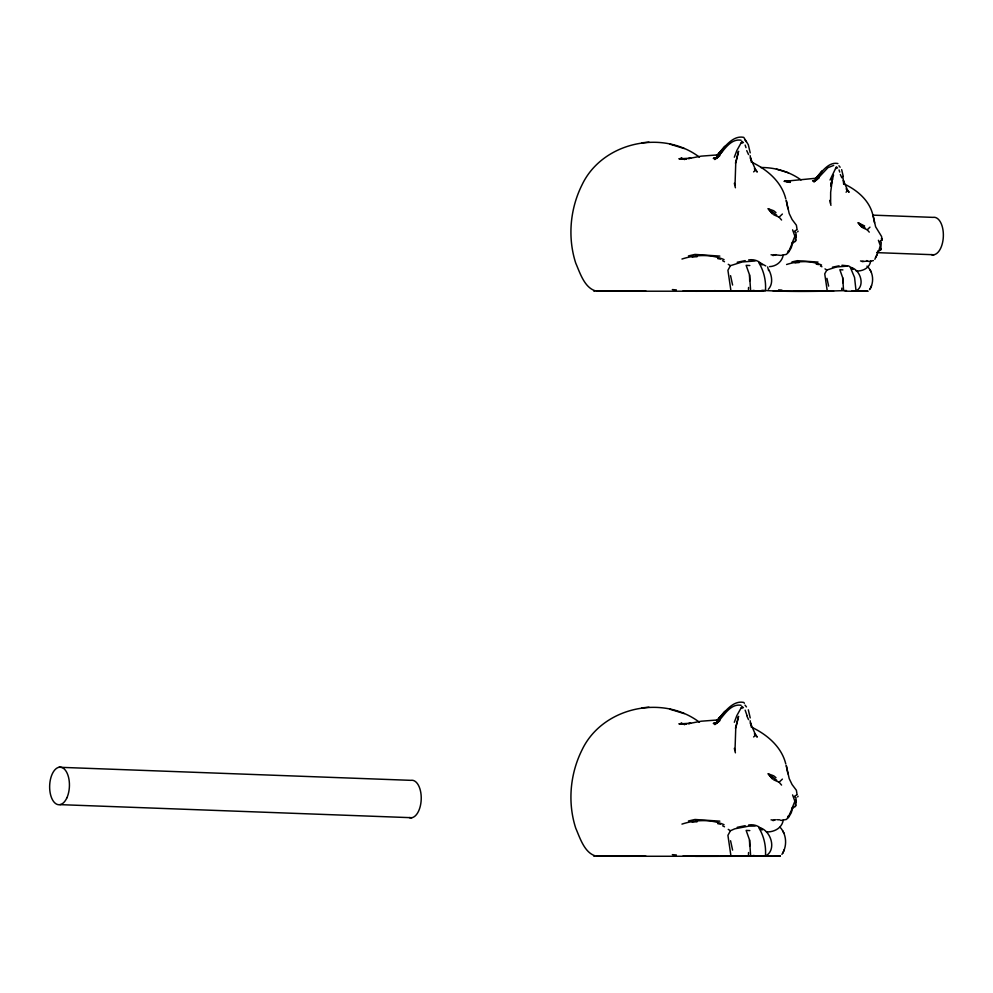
<?xml version="1.0" encoding="UTF-8"?>
<svg xmlns="http://www.w3.org/2000/svg" width="993" height="993" viewBox="0 0 993 993"><rect width="100%" height="100%" fill="white"/><g stroke="black" fill="none" stroke-linecap="round" stroke-linejoin="round"><path stroke-width="1.49" d="M843.665 184.152L842.871 176.481M735.006 185.468L735.751 163.088L738.556 151.271L735.453 163.262M735.006 750.534L735.751 728.154L738.556 716.338L735.453 728.328M830.62 203.453L830.657 192.27L832.457 178.864L831.067 184.251L833.561 175.066M765.516 289.782C766.037 280.473 763.816 270.866 758.925 262.897M765.516 854.849C766.037 845.539 763.816 835.932 758.925 827.963M855.941 290.043L854.563 277.457L850.467 267.713M748.437 289.534L748.561 287.461M748.437 854.601L748.561 852.528M841.766 289.832L841.865 288.107M795.877 238.084L796.249 235.279M795.877 803.151L796.249 800.346M792.588 229.842L794.884 236.21L791.942 243.434L795.356 241.373L796.014 232.536L794.201 231.419L797.156 229.594M877.874 251.564L880.717 249.851L881.25 242.528L879.748 241.597L882.194 240.083L881.201 240.418M792.588 794.909L794.884 801.277L791.942 808.501L795.356 806.44L796.014 797.602L794.201 796.485L797.156 794.661M791.632 244.663L788.889 251.13M791.632 809.742L788.194 817.363L787.821 816.283M830.744 186.051L832.457 178.864M761.842 290.316C787.362 291.967 818.952 291.508 846.47 290.539M879.264 249.268L880.307 245.569L878.408 240.281M869.545 289.633C874.349 282.583 873.505 271.908 866.988 266.136M781.901 854.365C787.362 846.309 786.779 834.443 780.051 827.219M734.323 157.217L736.818 150.576L741.957 141.341L743.459 142.657M830.049 180.006L836.379 166.824L837.633 167.929M734.323 722.283L736.818 715.643L741.957 706.408L743.459 707.724M783.241 255.002C782.062 261.73 776.278 266.385 769.525 266.62M870.662 261.159C869.62 268.147 862.669 271.3 856.251 271.027M783.241 820.069C782.012 828.187 774.081 832.196 766.497 831.911M870.253 288.789L871.531 285.699M782.757 853.347L784.296 849.623M795.356 241.373L796.15 239.859M880.717 249.851L881.362 248.598M795.356 806.44L796.15 804.926M755.114 260.985L742.156 261.978L730.438 265.677L727.919 270.282L730.985 291.135L763.406 291.197M847.302 266.136L836.553 266.956L826.834 270.034L824.736 273.845L827.281 291.16M755.114 826.052L748.859 826.126L734.795 828.807L730.438 830.744L727.919 835.349L730.985 856.202L749.467 856.239L754.097 855.457M875.528 257.634L877.067 255.052M797.677 231.828L798.099 231.17M797.677 796.895L798.099 796.237M787.623 252.768L786.555 254.345L780.945 255.412L775.061 254.791M787.623 817.835L786.555 819.411L780.945 820.479M791.595 243.806L792.973 241.932L791.26 247.741L788.305 252.743M768.346 289.261C773.373 283.948 771.921 275.657 768.805 269.724M877.204 252.396L878.731 250.323L874.858 259.297M791.595 808.873L792.973 806.999L791.26 812.808L788.305 817.81M722.519 151.06L714.786 159.538L719.702 155.839L713.88 158.694L716.996 157.664L713.297 158.346L717.095 157.788C723.562 151.159 730.153 138.288 741.051 140.212M820.255 174.892L815.836 180.465L828.001 167.606L833.71 165.421M717.194 722.83L718.994 720.558L714.786 724.605L719.702 720.906L713.88 723.76L716.996 722.73L713.297 723.413L717.095 722.854C723.562 716.226 730.153 703.354 741.051 705.278M717.194 157.763L718.994 155.491M716.474 155.702C723.736 148.801 731.99 134.899 743.769 137.369L748.312 144.755L750.212 152.848M815.588 178.368C821.484 172.695 828.299 161.474 837.893 163.535M716.474 720.769C723.736 713.868 731.99 699.966 743.769 702.436L744.39 703.28M817.326 178.579L813.826 181.93L817.909 178.864L812.597 180.949L815.228 180.565M773.659 214.736L779.108 217.169L782.397 214.041M796.945 228.663L796.374 225.2L792.066 219.465L789.212 213.582L786.233 200.313L787.908 208.766M862.694 227.745L867.224 229.768L869.955 227.161M882.02 239.301L881.548 236.433L875.615 226.789L873.132 215.779L874.523 222.792M773.659 779.803L779.108 782.236L782.397 779.108M796.945 793.73L796.374 790.267L792.066 784.532L789.212 778.649L786.233 765.38L787.908 773.832M716.698 155.827L719.888 152.86L716.946 155.516M753.625 171.876L755.661 170.002L750.435 157.961M815.861 178.442L818.071 176.382L816.035 178.231M846.073 192.183L847.761 190.619L843.429 180.627M716.698 720.893L719.888 717.927L716.946 720.583M753.625 736.955L755.661 735.068L750.435 723.028M780.163 291.197L773.324 291.185L826.908 291.21M855.507 291.222C865.685 286.555 860.633 269.748 850.927 267.44L853.111 269.326M764.982 856.276C777.258 850.653 771.176 830.409 759.471 827.616L762.115 829.9M743.918 856.264L780.175 856.251L779.157 856.264M773.001 255.573L776.054 254.593M862.16 261.643L867.969 260.985L866.653 260.6M773.001 820.64L776.054 819.659M681.955 259.036C695.41 254.692 710.938 253.91 724.071 259.62M786.58 264.51C797.751 260.911 810.636 260.265 821.546 265.007M681.955 824.103C695.41 819.759 710.938 818.977 724.071 824.686M745.209 260.613L737.191 262.264M839.085 265.826L832.432 267.191M745.209 825.68L737.191 827.33M688.447 255.921L694.988 254.419L719.851 256.095M791.967 261.929L797.404 260.687L818.046 262.078M688.447 820.988L694.988 819.486L719.851 821.161M881.238 238.903L882.293 238.668M699.37 157.13C662.207 128.966 602.18 142.334 582.035 184.847C570.056 208.815 567.462 237.538 575.729 263.095C580.086 273.087 584.703 288.678 596.656 291.172M699.37 722.196C662.207 694.033 602.18 707.401 582.035 749.914C570.056 773.882 567.462 802.605 575.729 828.162C580.086 838.154 584.703 853.744 596.656 856.239M868.751 261.507L873.393 260.625M754.097 290.39L749.467 291.172L686.039 291.185M745.371 291.21L737.079 291.197M743.174 856.264L737.079 856.264M648.963 142.123L641.987 142.806M648.963 707.19L641.987 707.872M692.171 257.05L697.26 256.616L695.733 255.784M795.07 262.86L799.291 262.5L798.024 261.817M692.171 822.117L697.26 821.683L695.733 820.851M748.66 259.918C753.476 259.099 758.937 260.551 761.929 264.61M841.952 265.243L848.692 265.938L852.962 269.14M748.66 824.984C753.476 824.165 758.937 825.617 761.929 829.676M726.392 291.185L730.985 291.135M726.392 856.251L730.985 856.202M629.624 291.222L596.396 291.172L601.919 291.16M720.148 291.172L714.575 290.626M629.624 856.289L596.396 856.239L644.134 856.227M715.568 291.185L722.743 291.172L714.873 290.924M777.01 291.197L779.853 291.185M721.042 856.227L725.759 856.202M768.222 856.276L752.396 856.227M637.965 291.21L718.051 291.21L705.44 291.247M734.535 291.197L738.606 291.185M755.549 291.185L757.659 291.185M830.235 291.21L833.599 291.197M637.965 856.276L737.7 856.239M718.051 856.276L682.824 856.251M734.535 856.264L738.606 856.251M757.56 856.251L755.549 856.251M600.492 291.185L615.474 291.197M629.078 291.185L644.134 291.16M691.066 291.197L704.484 291.185L693.139 291.172M794.152 291.21L805.286 291.197L795.865 291.185M695.448 291.272L735.664 291.197M797.776 291.272L831.166 291.21M858.188 291.222L868.105 291.197L862.42 291.197M600.492 856.251L645.996 856.251M691.066 856.264L704.484 856.251L693.139 856.239M695.448 856.338L735.664 856.264M752.396 291.16L763.269 291.197M845.055 291.185L854.042 291.247M851.547 291.21L861.688 291.21M598.618 291.185L645.996 291.185M797.466 291.197L832.854 291.197M598.618 856.251L615.561 856.251M760.216 856.251L772.442 856.264M773.324 856.251L780.175 856.251M720.161 154.697L701.294 156.137L688.484 158.57L690.694 158.172L678.951 158.83L686.597 159.165L679.448 158.657L683.122 159.215M819.25 177.921L784.098 181.347L790.44 181.62L784.507 181.198L789.882 182.116M682.824 291.185L697.036 291.272M720.161 719.764L701.294 721.203L688.484 723.636L690.694 723.239L678.951 723.897L686.597 724.232L679.448 723.723L683.122 724.294M731.196 856.251L734.237 856.264M593.826 291.16L594.497 291.16M593.826 856.227L594.497 856.239M760.75 167.507C775.012 167.407 789.435 171.541 801.041 179.932M872.748 215.133L932.961 217.368A18.793 9.88 -87.9 0 1 943.338 236.595A18.793 9.88 -87.9 0 1 931.384 254.605M876.844 252.632L933.966 254.754M59.034 767.266L410.829 780.337A18.793 9.88 -87.9 0 1 421.206 799.564A18.793 9.88 -87.9 0 1 409.265 817.574M60.039 804.64L411.847 817.711M777.37 819.721L780.014 819.846M842.908 269.897L839.867 269.736L842.685 277.73L843.566 290.452M749.814 265.528L746.14 265.33L749.554 274.962L750.596 290.279M749.814 830.595L746.14 830.396L749.554 840.028L750.596 855.345M778.611 289.869L781.95 290.155M672.348 289.584L676.37 289.919M672.348 854.65L676.37 854.985M860.534 260.973L863.302 261.283M771.052 254.779L774.379 255.139M771.052 819.846L774.379 820.206M741.001 143.141L742.119 143.29M835.597 168.326L836.516 168.45M741.001 708.208L742.119 708.357M854.154 290.763L855.705 290.974M763.369 290.664L765.231 290.912M763.369 855.73L765.231 855.978M816.246 264.138L818.642 264.597M717.703 258.577L720.583 259.136M717.703 823.644L720.583 824.202M790.167 182.439L785.463 181.049L787.437 181.52M785.463 181.049L789.584 182.042M680.602 158.47L684.736 159.476M680.602 723.537L684.736 724.542M776.464 169.133L788.479 172.807M669.754 144.109L684.227 148.54M669.754 709.176L684.227 713.607M684.574 159.439L681.086 158.086L683.854 159.19M684.574 724.518L681.086 723.152L683.854 724.257M844.981 184.363C857.53 190.47 869.309 200.499 872.76 214.575M752.309 162.467C767.428 169.815 781.628 181.905 785.773 198.873M752.309 727.534C767.428 734.882 781.628 746.972 785.773 763.94M820.317 265.913L821.906 266.757M722.594 260.725L724.505 261.73M722.594 825.791L724.505 826.797M765.764 265.938L759.471 262.549L762.115 264.833M864.63 225.982L858.2 222.792L861.862 226.963M775.98 212.601L773.671 210.739L768.234 208.766L772.653 213.793M775.98 777.668L773.671 775.806L768.234 773.832L772.653 778.86M825.009 268.892L826.834 270.034M728.254 264.312L730.438 265.677M728.254 829.378L730.438 830.744M865.226 228.105L858.2 222.792L861.477 226.876M776.7 215.158L768.234 208.766L772.182 213.681M776.7 780.225L768.234 773.832L772.182 778.748M846.086 188.844L849.089 192.294L847.314 189.973M754.37 168.698L757.274 172.025L755.127 169.22M754.37 733.765L757.274 737.091L755.127 734.286M867.224 229.768L869.26 232.126M779.108 217.169L781.565 220.012M779.108 782.236L781.565 785.078M838.911 165.744L840.128 167.246M744.998 140.038L746.463 141.838M744.998 705.104L746.463 706.904M870.129 270.022L871.333 272.156M782.621 830.744L784.06 833.313M840.351 174.532L841.853 177.809M746.736 150.626L748.548 154.573M746.736 715.692L748.548 719.64M767.626 266.968L768.644 270.592M746.997 715.469L745.147 710.144M787.821 251.217L788.194 252.296M839.035 169.927L839.743 172.062M745.147 145.077L746.004 147.647M828.621 286.108L826.933 278.325M732.598 285.053L730.563 275.669M732.598 850.12L730.563 840.736M843.243 176.382L841.667 169.654M829.763 200.412L830.942 205.365M734.336 183.295L735.403 187.764M750.212 717.914L748.312 709.821M734.336 748.362L735.403 752.831M843.541 180.465L844.187 184.164M750.584 157.763L751.353 162.219M750.584 722.83L751.353 727.286M750.149 155.653L750.733 159.662M750.149 720.719L750.733 724.729M842.685 277.73L842.809 282.757M749.554 274.962L749.69 281.019M749.554 840.028L749.69 846.086M723.785 147.684L718.684 153.53L725.064 146.244L723.785 147.684M821.298 172.099L817.065 176.94L822.365 170.895L821.298 172.099M723.785 712.751L718.684 718.597L725.064 711.311L723.785 712.751M779.902 856.251L778.984 856.264L779.952 856.276M66.891 797.813A18.793 9.88 -87.9 0 0 61.616 767.403A18.793 9.88 -87.9 0 0 50.122 792.637A18.793 9.88 -87.9 0 0 66.891 797.813"/></g></svg>
